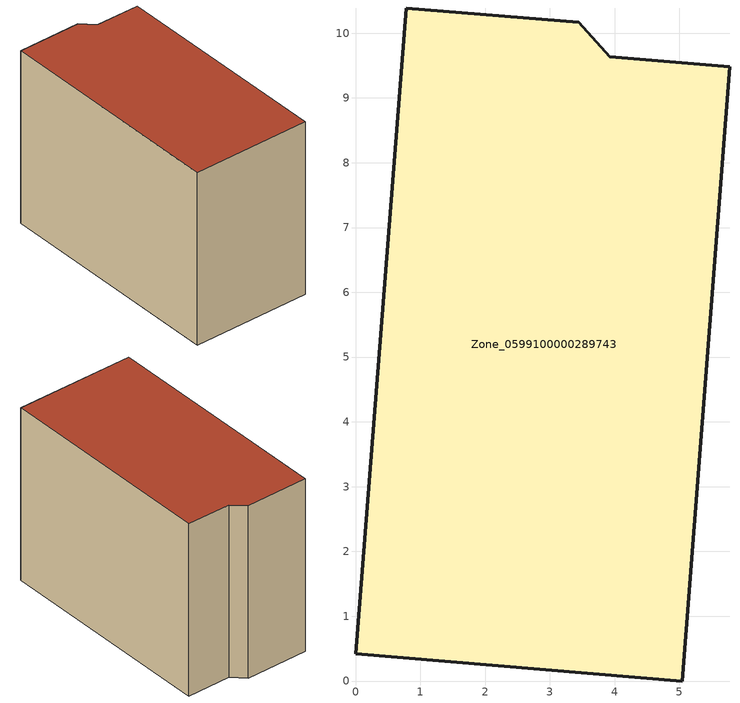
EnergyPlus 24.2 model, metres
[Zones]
Zone_0599100000289743
 floor ground (C_G): 0,0.42 0.78,10.39 3.45,10.17 3.92,9.64 5.78,9.48 5.04,0 z0
 wall outside (C_F): 0.78,10.39 0,0.42 5.04,0 5.78,9.48 3.92,9.64 3.45,10.17 0.78,10.39 z0:7.61
 roof outside (C_R): 0,0.42 5.04,0 5.78,9.48 3.92,9.64 3.45,10.17 0.78,10.39 z7.61
[BUILDING]
Pand.0599100000289743: North Axis=0; Terrain=City; Loads Convergence Tolerance Value=0.04; Temperature Convergence Tolerance Value=0.4; Solar Distribution=FullExterior; Maximum Number of Warmup Days=25; Minimum Number of Warmup Days=1
[Site:Location]
Rotterdam.The.Hague.AP_ZH_NLD Design_Conditions: Latitude=51.96; Longitude=4.45; Time Zone=1; Elevation=-4.5
[SITE:GROUNDTEMPERATURE:BUILDINGSURFACE]
18, 18, 18, 18, 18, 18, 18, 18, 18, 18, 18, 18
[MATERIAL] Thermal Absorptance=0.9; Solar Absorptance=0.7; Visible Absorptance=0.7
Name | Roughness | Thickness | Conductivity | Density | Specific Heat
G.TI.1946 | MediumSmooth | 0.15 | 1 | 540 | 1210
F.TI.1946 | Rough | 0.3 | 0.857143 | 1920 | 840
R.TI.1946 | MediumRough | 0.2 | 0.1 | 1500 | 1000
[CONSTRUCTION]
C_G: G.TI.1946
C_F: F.TI.1946
C_R: R.TI.1946
[ZONE]
Zone_0599100000289743: Type=1; Multiplier=1; Ceiling Height=Autocalculate; Volume=Autocalculate; Floor Area=autocalculate; Part of Total Floor Area=Yes
[ZONEINFILTRATION:DESIGNFLOWRATE]
Infil_Zone_0599100000289743: Zone or ZoneList or Space or SpaceList=Zone_0599100000289743; Schedule=AlwaysOn; Design Flow Rate Calculation Method=Flow/Area; Flow Rate per Floor Area=0.003; Constant Term Coefficient=1; Temperature Term Coefficient=0; Velocity Term Coefficient=0; Velocity Squared Term Coefficient=0
[HVACTEMPLATE:ZONE:IDEALLOADSAIRSYSTEM]
Zone_0599100000289743: Maximum Heating Supply Air Temperature=50; Minimum Cooling Supply Air Temperature=13; Maximum Heating Supply Air Humidity Ratio=0.0156; Minimum Cooling Supply Air Humidity Ratio=0.0077; Heating Limit=NoLimit; Cooling Limit=NoLimit; Dehumidification Control Type=ConstantSensibleHeatRatio; Cooling Sensible Heat Ratio=0.7; Dehumidification Setpoint=60; Humidification Control Type=None; Humidification Setpoint=30; Outdoor Air Method=None; Outdoor Air Flow Rate per Person=0.00944; Outdoor Air Flow Rate per Zone Floor Area=0; Outdoor Air Flow Rate per Zone=0; Demand Controlled Ventilation Type=None; Outdoor Air Economizer Type=NoEconomizer; Heat Recovery Type=None; Sensible Heat Recovery Effectiveness=0.7; Latent Heat Recovery Effectiveness=0.65
[ZONECONTROL:THERMOSTAT]
ThermostatControl_Zone_0599100000289743: Zone or ZoneList=Zone_0599100000289743; Control Type Schedule=DualSetpointControlType; Control 1=Thermostat_Zone_0599100000289743; Temperature Difference Between Cutout And Setpoint=0
[THERMOSTATSETPOINT:DUALSETPOINT]
Thermostat_Zone_0599100000289743: Heating Setpoint Temperature Schedule=HeatingSetpoint_Zone_0599100000289743; Cooling Setpoint Temperature Schedule=CoolingSetpoint_Zone_0599100000289743
[SCHEDULE:COMPACT]
HeatingSetpoint_Zone_0599100000289743: Through: 12/31, For: AllDays, Until: 24:00, 21
CoolingSetpoint_Zone_0599100000289743: Through: 12/31, For: AllDays, Until: 24:00, 24
DualSetpointControlType: Through: 12/31, For: AllDays, Until: 24:00, 4
AlwaysOn: Through: 12/31, For: AllDays, Until: 24:00, 1
